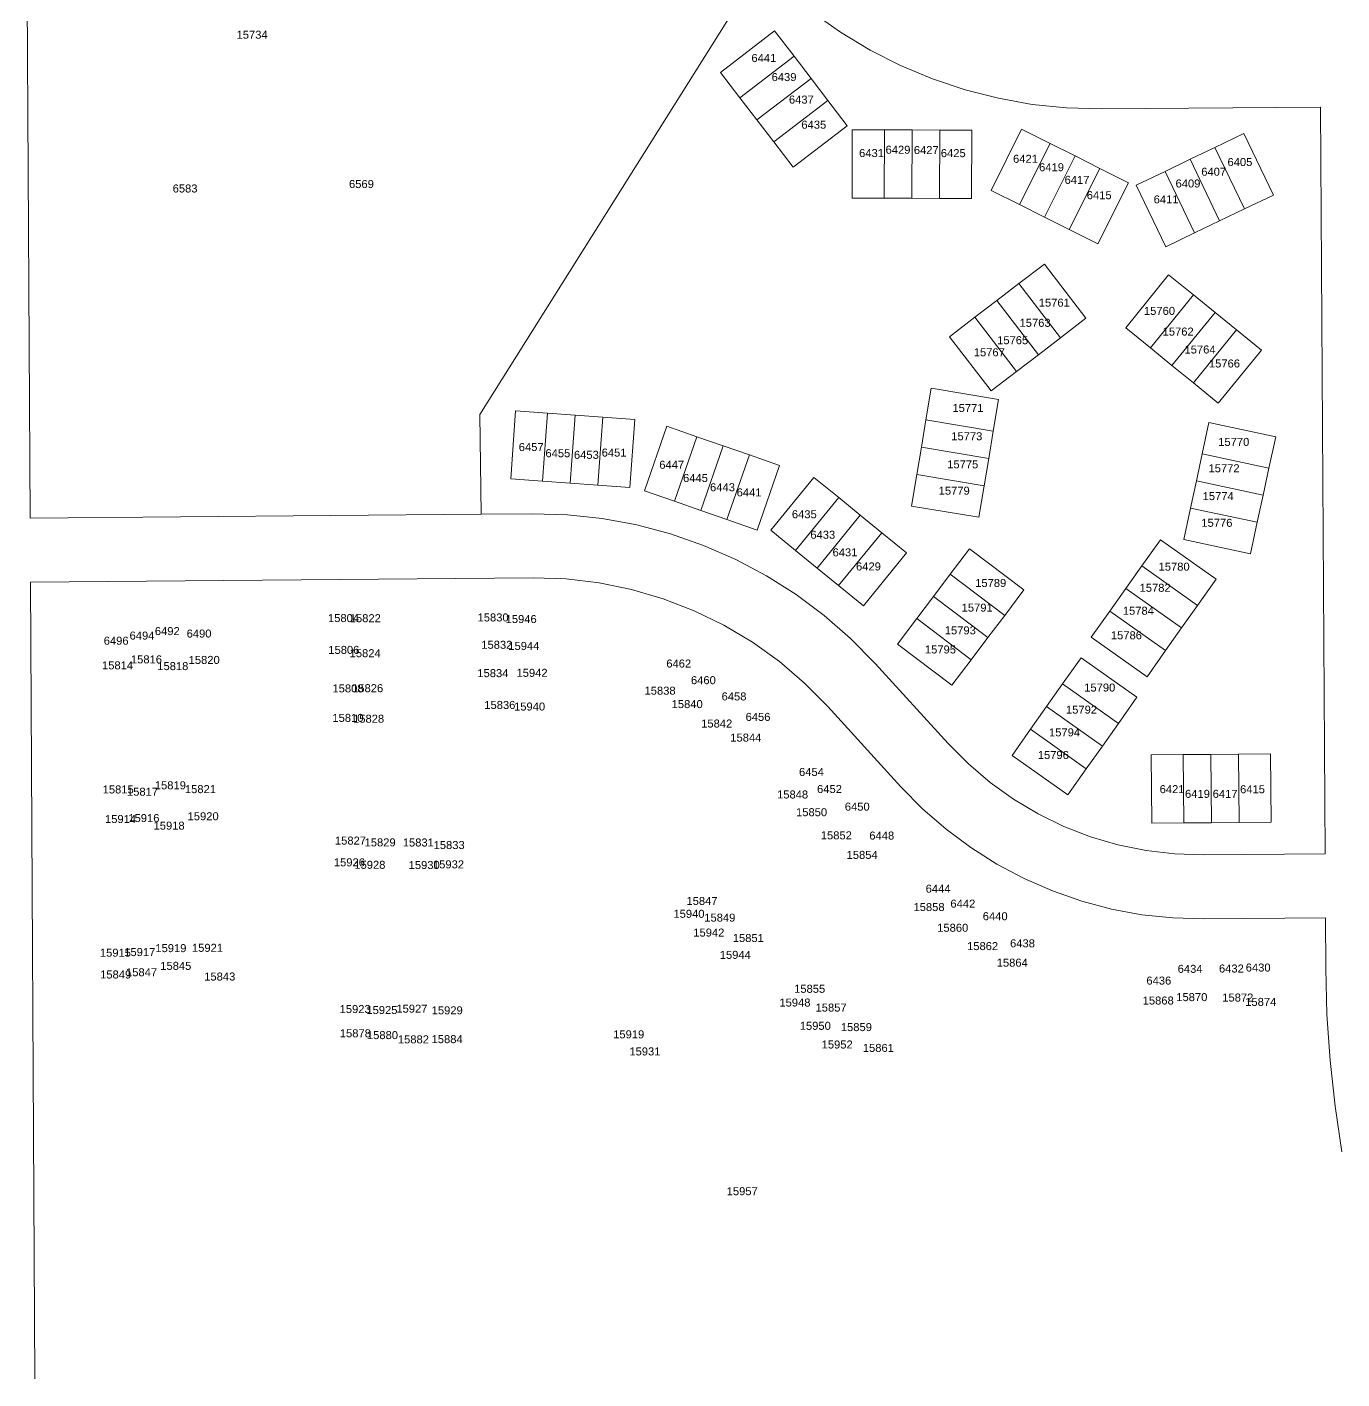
# Model space of a CAD drawing. Header units: feet. Extents: x 865220 to 2843432, y -2240498 to 970288.
# Drawn here: x 2832005 to 2833238, y 955287 to 956554 of the extents above; entities that cross this region are included whole.
import ezdxf
from ezdxf.enums import TextEntityAlignment as Align

# ---------------------------------------------------------------- set-up
doc = ezdxf.new("R2010")
doc.units = ezdxf.units.FT
doc.header["$LTSCALE"] = 0.015
doc.header["$MEASUREMENT"] = 0
doc.layers.add('Dakota County Addresses', color=7, linetype='Continuous')
doc.layers.add('Dakota County Parcels', color=7, linetype='Continuous')
doc.styles.add('Dimensions 100', font='arial.ttf')

# ---------------------------------------------------------------- blocks, each defined once
blk = doc.blocks.new('ACMAP_ANN_TEMPLATE_Dakota County Addresses')
at = {"layer": 'Dakota County Addresses', "style": 'Dimensions 100'}
blk.add_attdef('DakotaCountyAddress', text='', height=50, dxfattribs=at).set_placement((0, 0), align=Align.CENTER)

msp = doc.modelspace()

# ---------------------------------------------------------------- linework, layer by layer
at = {"layer": 'Dakota County Parcels', "lineweight": 5, "ltscale": 100}
for p, q in [((2832008.3, 956093.9), (2832005.5, 956606.7)), ((2832430, 956190.8), (2832693.4, 956610.5)), ((2832706.2, 956550.4), (2832655.4, 956511.5)), ((2832706.2, 956550.4), (2832724.5, 956526.6)), ((2832724.5, 956526.6), (2832673.7, 956487.7)), ((2832724.5, 956526.6), (2832740.3, 956505.9)), ((2832655.4, 956511.5), (2832673.7, 956487.7)), ((2832740.3, 956505.9), (2832689.5, 956467)), ((2832740.3, 956505.9), (2832756.1, 956485.3)), ((2832673.7, 956487.7), (2832689.5, 956467)), ((2832756.1, 956485.3), (2832705.3, 956446.4)), ((2832756.1, 956485.3), (2832774.3, 956461.5)), ((2833217.8, 956479), (2833012.1, 956477.4)), ((2833222.1, 955779.1), (2833217.8, 956479)), ((2832689.5, 956467), (2832705.3, 956446.4)), ((2832774.3, 956461.5), (2832723.5, 956422.6)), ((2832778.8, 956393.8), (2832779, 956457.8)), ((2832779, 956457.8), (2832809, 956457.7)), ((2832808.8, 956393.7), (2832809, 956457.7)), ((2832809, 956457.7), (2832835, 956457.6)), ((2832834.8, 956393.6), (2832835, 956457.6)), ((2832835, 956457.6), (2832861, 956457.5)), ((2832860.8, 956393.5), (2832861, 956457.5)), ((2832861, 956457.5), (2832891, 956457.4)), ((2832890.8, 956393.4), (2832891, 956457.4)), ((2832909, 956401), (2832937.7, 956458.2)), ((2832937.7, 956458.2), (2832964.5, 956444.8)), ((2833146, 956454.3), (2833118.9, 956441.3)), ((2833173.7, 956396.6), (2833146, 956454.3)), ((2832705.3, 956446.4), (2832723.5, 956422.6)), ((2832935.8, 956387.6), (2832964.5, 956444.8)), ((2832964.5, 956444.8), (2832987.8, 956433.2)), ((2833118.9, 956441.3), (2833095.5, 956430.1)), ((2833146.6, 956383.6), (2833118.9, 956441.3)), ((2832959.1, 956375.9), (2832987.8, 956433.2)), ((2832987.8, 956433.2), (2833011, 956421.5)), ((2833095.5, 956430.1), (2833072.1, 956418.8)), ((2833123.2, 956372.4), (2833095.5, 956430.1)), ((2832982.3, 956364.3), (2833011, 956421.5)), ((2833037.8, 956408.1), (2833011, 956421.5)), ((2833072.1, 956418.8), (2833045, 956405.8)), ((2833099.8, 956361.1), (2833072.1, 956418.8)), ((2832935.8, 956387.6), (2832909, 956401)), ((2833009.1, 956350.9), (2833037.8, 956408.1)), ((2833072.7, 956348.1), (2833045, 956405.8)), ((2832778.8, 956393.8), (2832808.8, 956393.7)), ((2832808.8, 956393.7), (2832834.8, 956393.6)), ((2832834.8, 956393.6), (2832860.8, 956393.5)), ((2832860.8, 956393.5), (2832890.8, 956393.4)), ((2832959.1, 956375.9), (2832935.8, 956387.6)), ((2833173.7, 956396.6), (2833146.6, 956383.6)), ((2832982.3, 956364.3), (2832959.1, 956375.9)), ((2833146.6, 956383.6), (2833123.2, 956372.4)), ((2832982.3, 956364.3), (2833009.1, 956350.9)), ((2833123.2, 956372.4), (2833099.8, 956361.1)), ((2833099.8, 956361.1), (2833072.7, 956348.1)), ((2832935.2, 956313.6), (2832959, 956331.9)), ((2832959, 956331.9), (2832997.9, 956281.1)), ((2832914.5, 956297.8), (2832935.2, 956313.6)), ((2832935.2, 956313.6), (2832974.1, 956262.8)), ((2833075.5, 956321.9), (2833035.2, 956272.3)), ((2833075.5, 956321.9), (2833098.8, 956303)), ((2833098.8, 956303), (2833058.4, 956253.4)), ((2833098.8, 956303), (2833119, 956286.6)), ((2832893.9, 956282), (2832914.5, 956297.8)), ((2832914.5, 956297.8), (2832953.4, 956247)), ((2833119, 956286.6), (2833078.6, 956237)), ((2833119, 956286.6), (2833139.1, 956270.2)), ((2832870.1, 956263.8), (2832893.9, 956282)), ((2832893.9, 956282), (2832932.8, 956231.2)), ((2832974.1, 956262.8), (2832997.9, 956281.1)), ((2832870.1, 956263.8), (2832909, 956213)), ((2832953.4, 956247), (2832974.1, 956262.8)), ((2833035.2, 956272.3), (2833058.4, 956253.4)), ((2833139.1, 956270.2), (2833098.7, 956220.5)), ((2833139.1, 956270.2), (2833162.4, 956251.2)), ((2833058.4, 956253.4), (2833078.6, 956237)), ((2833162.4, 956251.2), (2833122, 956201.6)), ((2832932.8, 956231.2), (2832953.4, 956247)), ((2833078.6, 956237), (2833098.7, 956220.5)), ((2832909, 956213), (2832932.8, 956231.2)), ((2832848, 956186), (2832852.9, 956215.6)), ((2832852.9, 956215.6), (2832916.1, 956205)), ((2833098.7, 956220.5), (2833122, 956201.6)), ((2832911.1, 956175.4), (2832916.1, 956205)), ((2832431.1, 956097.5), (2832430, 956190.8)), ((2832463.4, 956194.4), (2832458.8, 956130.6)), ((2832463.4, 956194.4), (2832493.3, 956192.2)), ((2832488.7, 956128.4), (2832493.3, 956192.2)), ((2832493.3, 956192.2), (2832519.2, 956190.4)), ((2832514.6, 956126.5), (2832519.2, 956190.4)), ((2832519.2, 956190.4), (2832545.1, 956188.5)), ((2832540.6, 956124.7), (2832545.1, 956188.5)), ((2832545.1, 956188.5), (2832575.1, 956186.3)), ((2832570.5, 956122.5), (2832575.1, 956186.3)), ((2832843.7, 956160.3), (2832848, 956186)), ((2832848, 956186), (2832911.1, 956175.4)), ((2832605, 956179.9), (2832584.1, 956119.4)), ((2832605, 956179.9), (2832633.4, 956170)), ((2832906.8, 956149.8), (2832911.1, 956175.4)), ((2833113.2, 956183.4), (2833106.9, 956154.1)), ((2833175.8, 956170), (2833113.2, 956183.4)), ((2832633.4, 956170), (2832612.4, 956109.6)), ((2832633.4, 956170), (2832657.9, 956161.5)), ((2832657.9, 956161.5), (2832637, 956101.1)), ((2832657.9, 956161.5), (2832682.5, 956153)), ((2832839.4, 956134.7), (2832843.7, 956160.3)), ((2832843.7, 956160.3), (2832906.8, 956149.8)), ((2833175.8, 956170), (2833169.5, 956140.7)), ((2832682.5, 956153), (2832661.5, 956092.5)), ((2832682.5, 956153), (2832710.8, 956143.2)), ((2832902.5, 956124.1), (2832906.8, 956149.8)), ((2833106.9, 956154.1), (2833101.5, 956128.7)), ((2833106.9, 956154.1), (2833169.5, 956140.7)), ((2832710.8, 956143.2), (2832689.9, 956082.7)), ((2832834.5, 956105.1), (2832839.4, 956134.7)), ((2832839.4, 956134.7), (2832902.5, 956124.1)), ((2833169.5, 956140.7), (2833164, 956115.3)), ((2832458.8, 956130.6), (2832488.7, 956128.4)), ((2832488.7, 956128.4), (2832514.6, 956126.5)), ((2832514.6, 956126.5), (2832540.6, 956124.7)), ((2832540.6, 956124.7), (2832570.5, 956122.5)), ((2832742.9, 956132), (2832702.5, 956082.4)), ((2832742.9, 956132), (2832766.2, 956113.1)), ((2832897.6, 956094.6), (2832902.5, 956124.1)), ((2833101.5, 956128.7), (2833096, 956103.2)), ((2833101.5, 956128.7), (2833164, 956115.3)), ((2832584.1, 956119.4), (2832612.4, 956109.6)), ((2832612.4, 956109.6), (2832637, 956101.1)), ((2832725.8, 956063.4), (2832766.2, 956113.1)), ((2832766.2, 956113.1), (2832786.3, 956096.7)), ((2833164, 956115.3), (2833158.6, 956089.9)), ((2832431.1, 956097.5), (2832008.3, 956093.9)), ((2832479.2, 956097.9), (2832431.1, 956097.5)), ((2832637, 956101.1), (2832661.5, 956092.5)), ((2832745.9, 956047), (2832786.3, 956096.7)), ((2832786.3, 956096.7), (2832806.5, 956080.2)), ((2832897.6, 956094.6), (2832834.5, 956105.1)), ((2833096, 956103.2), (2833089.8, 956073.9)), ((2833096, 956103.2), (2833158.6, 956089.9)), ((2832661.5, 956092.5), (2832689.9, 956082.7)), ((2833158.6, 956089.9), (2833152.3, 956060.5)), ((2832702.5, 956082.4), (2832725.8, 956063.4)), ((2832766.1, 956030.6), (2832806.5, 956080.2)), ((2832806.5, 956080.2), (2832829.8, 956061.3)), ((2833067.7, 956073.6), (2833050.3, 956049.1)), ((2833119.9, 956036.6), (2833067.7, 956073.6)), ((2833089.8, 956073.9), (2833152.3, 956060.5)), ((2832725.8, 956063.4), (2832745.9, 956047)), ((2832789.4, 956011.7), (2832829.8, 956061.3)), ((2832870.7, 956041.2), (2832888.8, 956065.1)), ((2832888.8, 956065.1), (2832939.9, 956026.6)), ((2832745.9, 956047), (2832766.1, 956030.6)), ((2833050.3, 956049.1), (2833035.3, 956027.9)), ((2833050.3, 956049.1), (2833102.6, 956012.1)), ((2832479.7, 956037.9), (2832008.7, 956033.9)), ((2832012.8, 955287.1), (2832008.7, 956033.9)), ((2832855, 956020.5), (2832870.7, 956041.2)), ((2832921.8, 956002.6), (2832870.7, 956041.2)), ((2833119.9, 956036.6), (2833102.6, 956012.1)), ((2832766.1, 956030.6), (2832789.4, 956011.7)), ((2832839.4, 955999.7), (2832855, 956020.5)), ((2832906.1, 955981.9), (2832855, 956020.5)), ((2832921.8, 956002.6), (2832939.9, 956026.6)), ((2833035.3, 956027.9), (2833020.3, 956006.7)), ((2833035.3, 956027.9), (2833087.6, 955990.9)), ((2833102.6, 956012.1), (2833087.6, 955990.9)), ((2832821.3, 955975.8), (2832839.4, 955999.7)), ((2832890.4, 955961.1), (2832839.4, 955999.7)), ((2832906.1, 955981.9), (2832921.8, 956002.6)), ((2833020.3, 956006.7), (2833003, 955982.2)), ((2833020.3, 956006.7), (2833072.5, 955969.7)), ((2832890.4, 955961.1), (2832906.1, 955981.9)), ((2833003, 955982.2), (2833055.2, 955945.2)), ((2833087.6, 955990.9), (2833072.5, 955969.7)), ((2832821.3, 955975.8), (2832872.4, 955937.2)), ((2833072.5, 955969.7), (2833055.2, 955945.2)), ((2832868.9, 955882.6), (2832800.5, 955957.6)), ((2832872.4, 955937.2), (2832890.4, 955961.1)), ((2832993.5, 955962.9), (2832976.1, 955938.4)), ((2833045.7, 955925.9), (2832993.5, 955962.9)), ((2832976.1, 955938.4), (2832961.1, 955917.2)), ((2832976.1, 955938.4), (2833028.4, 955901.4)), ((2833045.7, 955925.9), (2833028.4, 955901.4)), ((2832824.6, 955842.1), (2832756.1, 955917.2)), ((2832961.1, 955917.2), (2832946.1, 955895.9)), ((2832961.1, 955917.2), (2833013.4, 955880.2)), ((2832946.1, 955895.9), (2832928.8, 955871.4)), ((2832946.1, 955895.9), (2832998.3, 955859)), ((2833028.4, 955901.4), (2833013.4, 955880.2)), ((2833013.4, 955880.2), (2832998.3, 955859)), ((2832928.8, 955871.4), (2832981, 955834.5)), ((2833059.1, 955872), (2833089.1, 955872.2)), ((2833059.6, 955808), (2833059.1, 955872)), ((2833089.1, 955872.2), (2833115, 955872.4)), ((2833089.1, 955872.2), (2833089.6, 955808.2)), ((2833115, 955872.4), (2833141, 955872.7)), ((2833115, 955872.4), (2833115.6, 955808.4)), ((2833141, 955872.7), (2833171, 955872.9)), ((2833141, 955872.7), (2833141.6, 955808.7)), ((2833171, 955872.9), (2833171.6, 955808.9)), ((2832998.3, 955859), (2832981, 955834.5)), ((2833059.6, 955808), (2833089.6, 955808.2)), ((2833089.6, 955808.2), (2833115.6, 955808.4)), ((2833115.6, 955808.4), (2833141.6, 955808.7)), ((2833141.6, 955808.7), (2833171.6, 955808.9)), ((2833222.1, 955779.1), (2833107.8, 955778.2)), ((2833222.4, 955719.1), (2833108.3, 955718.2)), ((2833222.7, 955671.7), (2833222.4, 955719.1))]:
    msp.add_line(p, q, dxfattribs=at)
for points in [[(2833012.1, 956477.4), (2832979.8, 956478.3), (2832947.7, 956481.6), (2832916, 956487.3), (2832884.7, 956495.2), (2832854.1, 956505.4), (2832824.3, 956517.9), (2832795.6, 956532.5), (2832767.9, 956549.1), (2832741.6, 956567.7), (2832716.7, 956588.2), (2832693.4, 956610.5)], [(2832800.5, 955957.6), (2832777.4, 955981), (2832752.7, 956002.6), (2832726.4, 956022.2), (2832698.7, 956039.7), (2832669.7, 956055.1), (2832639.6, 956068.3), (2832608.6, 956079.1), (2832576.9, 956087.5), (2832544.6, 956093.4), (2832512, 956096.9), (2832479.2, 956097.9)], [(2832756.1, 955917.2), (2832734.3, 955939.3), (2832710.6, 955959.4), (2832685.4, 955977.5), (2832658.7, 955993.4), (2832630.8, 956007), (2832601.8, 956018.2), (2832572, 956027), (2832541.6, 956033.2), (2832510.7, 956036.8), (2832479.7, 956037.9)], [(2833107.8, 955778.2), (2833081, 955779.1), (2833054.3, 955782.3), (2833028, 955787.7), (2833002.3, 955795.2), (2832977.2, 955804.9), (2832953.1, 955816.7), (2832930.1, 955830.5), (2832908.2, 955846.1), (2832887.8, 955863.5), (2832868.9, 955882.6)], [(2833108.3, 955718.2), (2833079.3, 955719.1), (2833050.5, 955722.2), (2833022, 955727.4), (2832994, 955734.9), (2832966.6, 955744.4), (2832940.1, 955756), (2832914.5, 955769.6), (2832890, 955785.1), (2832866.8, 955802.4), (2832844.9, 955821.5), (2832824.6, 955842.1)], [(2833237.9, 955499.9), (2833231.5, 955542.6), (2833226.8, 955585.5), (2833223.9, 955628.6), (2833222.7, 955671.7)]]:
    msp.add_lwpolyline(points, dxfattribs=at)

# ---------------------------------------------------------------- block references
at = {"layer": 'Dakota County Addresses', "lineweight": 5, "ltscale": 100, "xscale": 0.15, "yscale": 0.15, "zscale": 0.15}
for p, values in [((2832216.4, 956543.1), {'DakotaCountyAddress': '15734'}), ((2832696.1, 956521.3), {'DakotaCountyAddress': '6441'}), ((2832715, 956503.4), {'DakotaCountyAddress': '6439'}), ((2832731.2, 956482.3), {'DakotaCountyAddress': '6437'}), ((2832742.9, 956458.8), {'DakotaCountyAddress': '6435'}), ((2832797, 956432.2), {'DakotaCountyAddress': '6431'}), ((2832821.8, 956435.3), {'DakotaCountyAddress': '6429'}), ((2832848.3, 956435), {'DakotaCountyAddress': '6427'}), ((2832873.6, 956432.1), {'DakotaCountyAddress': '6425'}), ((2832941.3, 956426.8), {'DakotaCountyAddress': '6421'}), ((2832965.7, 956418.9), {'DakotaCountyAddress': '6419'}), ((2833142.3, 956423.8), {'DakotaCountyAddress': '6405'}), ((2832989.6, 956407.1), {'DakotaCountyAddress': '6417'}), ((2833117.7, 956414.7), {'DakotaCountyAddress': '6407'}), ((2832153.6, 956399), {'DakotaCountyAddress': '6583'}), ((2832153.6, 956399), {'DakotaCountyAddress': '6583'}), ((2832153.6, 956399), {'DakotaCountyAddress': '6583'}), ((2832153.6, 956399), {'DakotaCountyAddress': '6583'}), ((2832153.6, 956399), {'DakotaCountyAddress': '6583'}), ((2832153.6, 956399), {'DakotaCountyAddress': '6583'}), ((2832153.6, 956399), {'DakotaCountyAddress': '6583'}), ((2832153.6, 956399), {'DakotaCountyAddress': '6583'}), ((2832153.6, 956399), {'DakotaCountyAddress': '6583'}), ((2832153.6, 956399), {'DakotaCountyAddress': '6583'}), ((2832153.6, 956399), {'DakotaCountyAddress': '6583'}), ((2832153.6, 956399), {'DakotaCountyAddress': '6583'}), ((2832153.6, 956399), {'DakotaCountyAddress': '6583'}), ((2832153.6, 956399), {'DakotaCountyAddress': '6583'}), ((2832153.6, 956399), {'DakotaCountyAddress': '6583'}), ((2832153.6, 956399), {'DakotaCountyAddress': '6583'}), ((2832153.6, 956399), {'DakotaCountyAddress': '6583'}), ((2832153.6, 956399), {'DakotaCountyAddress': '6583'}), ((2832153.6, 956399), {'DakotaCountyAddress': '6583'}), ((2832153.6, 956399), {'DakotaCountyAddress': '6583'}), ((2832153.6, 956399), {'DakotaCountyAddress': '6583'}), ((2832153.6, 956399), {'DakotaCountyAddress': '6583'}), ((2832153.6, 956399), {'DakotaCountyAddress': '6583'}), ((2832153.6, 956399), {'DakotaCountyAddress': '6583'}), ((2832153.6, 956399), {'DakotaCountyAddress': '6583'}), ((2832153.6, 956399), {'DakotaCountyAddress': '6583'}), ((2832153.6, 956399), {'DakotaCountyAddress': '6583'}), ((2832153.6, 956399), {'DakotaCountyAddress': '6583'}), ((2832153.6, 956399), {'DakotaCountyAddress': '6583'}), ((2832153.6, 956399), {'DakotaCountyAddress': '6583'}), ((2832153.6, 956399), {'DakotaCountyAddress': '6583'}), ((2832153.6, 956399), {'DakotaCountyAddress': '6583'}), ((2832153.6, 956399), {'DakotaCountyAddress': '6583'}), ((2832153.6, 956399), {'DakotaCountyAddress': '6583'}), ((2832153.6, 956399), {'DakotaCountyAddress': '6583'}), ((2832153.6, 956399), {'DakotaCountyAddress': '6583'}), ((2832153.6, 956399), {'DakotaCountyAddress': '6583'}), ((2832153.6, 956399), {'DakotaCountyAddress': '6583'}), ((2832153.6, 956399), {'DakotaCountyAddress': '6583'}), ((2832153.6, 956399), {'DakotaCountyAddress': '6583'}), ((2832153.6, 956399), {'DakotaCountyAddress': '6583'}), ((2832153.6, 956399), {'DakotaCountyAddress': '6583'}), ((2832153.6, 956399), {'DakotaCountyAddress': '6583'}), ((2832153.6, 956399), {'DakotaCountyAddress': '6583'}), ((2832153.6, 956399), {'DakotaCountyAddress': '6583'}), ((2832153.6, 956399), {'DakotaCountyAddress': '6583'}), ((2832153.6, 956399), {'DakotaCountyAddress': '6583'}), ((2832153.6, 956399), {'DakotaCountyAddress': '6583'}), ((2832153.6, 956399), {'DakotaCountyAddress': '6583'}), ((2832153.6, 956399), {'DakotaCountyAddress': '6583'}), ((2832153.6, 956399), {'DakotaCountyAddress': '6583'}), ((2832153.6, 956399), {'DakotaCountyAddress': '6583'}), ((2832153.6, 956399), {'DakotaCountyAddress': '6583'}), ((2832153.6, 956399), {'DakotaCountyAddress': '6583'}), ((2832153.6, 956399), {'DakotaCountyAddress': '6583'}), ((2832153.6, 956399), {'DakotaCountyAddress': '6583'}), ((2832153.6, 956399), {'DakotaCountyAddress': '6583'}), ((2832153.6, 956399), {'DakotaCountyAddress': '6583'}), ((2832318.9, 956403.2), {'DakotaCountyAddress': '6569'}), ((2832318.9, 956403.2), {'DakotaCountyAddress': '6569'}), ((2832318.9, 956403.2), {'DakotaCountyAddress': '6569'}), ((2832318.9, 956403.2), {'DakotaCountyAddress': '6569'}), ((2832318.9, 956403.2), {'DakotaCountyAddress': '6569'}), ((2832318.9, 956403.2), {'DakotaCountyAddress': '6569'}), ((2832318.9, 956403.2), {'DakotaCountyAddress': '6569'}), ((2832318.9, 956403.2), {'DakotaCountyAddress': '6569'}), ((2832318.9, 956403.2), {'DakotaCountyAddress': '6569'}), ((2832318.9, 956403.2), {'DakotaCountyAddress': '6569'}), ((2832318.9, 956403.2), {'DakotaCountyAddress': '6569'}), ((2832318.9, 956403.2), {'DakotaCountyAddress': '6569'}), ((2832318.9, 956403.2), {'DakotaCountyAddress': '6569'}), ((2832318.9, 956403.2), {'DakotaCountyAddress': '6569'}), ((2832318.9, 956403.2), {'DakotaCountyAddress': '6569'}), ((2832318.9, 956403.2), {'DakotaCountyAddress': '6569'}), ((2832318.9, 956403.2), {'DakotaCountyAddress': '6569'}), ((2832318.9, 956403.2), {'DakotaCountyAddress': '6569'}), ((2832318.9, 956403.2), {'DakotaCountyAddress': '6569'}), ((2832318.9, 956403.2), {'DakotaCountyAddress': '6569'}), ((2832318.9, 956403.2), {'DakotaCountyAddress': '6569'}), ((2832318.9, 956403.2), {'DakotaCountyAddress': '6569'}), ((2832318.9, 956403.2), {'DakotaCountyAddress': '6569'}), ((2832318.9, 956403.2), {'DakotaCountyAddress': '6569'}), ((2832318.9, 956403.2), {'DakotaCountyAddress': '6569'}), ((2832318.9, 956403.2), {'DakotaCountyAddress': '6569'}), ((2832318.9, 956403.2), {'DakotaCountyAddress': '6569'}), ((2832318.9, 956403.2), {'DakotaCountyAddress': '6569'}), ((2832318.9, 956403.2), {'DakotaCountyAddress': '6569'}), ((2832318.9, 956403.2), {'DakotaCountyAddress': '6569'}), ((2832318.9, 956403.2), {'DakotaCountyAddress': '6569'}), ((2832318.9, 956403.2), {'DakotaCountyAddress': '6569'}), ((2832318.9, 956403.2), {'DakotaCountyAddress': '6569'}), ((2832318.9, 956403.2), {'DakotaCountyAddress': '6569'}), ((2832318.9, 956403.2), {'DakotaCountyAddress': '6569'}), ((2832318.9, 956403.2), {'DakotaCountyAddress': '6569'}), ((2832318.9, 956403.2), {'DakotaCountyAddress': '6569'}), ((2832318.9, 956403.2), {'DakotaCountyAddress': '6569'}), ((2832318.9, 956403.2), {'DakotaCountyAddress': '6569'}), ((2832318.9, 956403.2), {'DakotaCountyAddress': '6569'}), ((2832318.9, 956403.2), {'DakotaCountyAddress': '6569'}), ((2832318.9, 956403.2), {'DakotaCountyAddress': '6569'}), ((2832318.9, 956403.2), {'DakotaCountyAddress': '6569'}), ((2832318.9, 956403.2), {'DakotaCountyAddress': '6569'}), ((2832318.9, 956403.2), {'DakotaCountyAddress': '6569'}), ((2832318.9, 956403.2), {'DakotaCountyAddress': '6569'}), ((2832318.9, 956403.2), {'DakotaCountyAddress': '6569'}), ((2832318.9, 956403.2), {'DakotaCountyAddress': '6569'}), ((2832318.9, 956403.2), {'DakotaCountyAddress': '6569'}), ((2832318.9, 956403.2), {'DakotaCountyAddress': '6569'}), ((2832318.9, 956403.2), {'DakotaCountyAddress': '6569'}), ((2832318.9, 956403.2), {'DakotaCountyAddress': '6569'}), ((2832318.9, 956403.2), {'DakotaCountyAddress': '6569'}), ((2832318.9, 956403.2), {'DakotaCountyAddress': '6569'}), ((2832318.9, 956403.2), {'DakotaCountyAddress': '6569'}), ((2832318.9, 956403.2), {'DakotaCountyAddress': '6569'}), ((2832318.9, 956403.2), {'DakotaCountyAddress': '6569'}), ((2832318.9, 956403.2), {'DakotaCountyAddress': '6569'}), ((2833010.4, 956392.7), {'DakotaCountyAddress': '6415'}), ((2833093.6, 956403.7), {'DakotaCountyAddress': '6409'}), ((2833073.1, 956388.8), {'DakotaCountyAddress': '6411'}), ((2832968.3, 956292), {'DakotaCountyAddress': '15761'}), ((2833066.9, 956284.3), {'DakotaCountyAddress': '15760'}), ((2832950.3, 956273.1), {'DakotaCountyAddress': '15763'}), ((2832929.3, 956256.8), {'DakotaCountyAddress': '15765'}), ((2833084.4, 956264.9), {'DakotaCountyAddress': '15762'}), ((2832907.4, 956245.5), {'DakotaCountyAddress': '15767'}), ((2833104.9, 956248.1), {'DakotaCountyAddress': '15764'}), ((2833127.8, 956235), {'DakotaCountyAddress': '15766'}), ((2832887.4, 956193.3), {'DakotaCountyAddress': '15771'}), ((2832886.3, 956166.8), {'DakotaCountyAddress': '15773'}), ((2832478, 956156.7), {'DakotaCountyAddress': '6457'}), ((2832555.7, 956151.5), {'DakotaCountyAddress': '6451'}), ((2833136.5, 956161.5), {'DakotaCountyAddress': '15770'}), ((2832503, 956150.9), {'DakotaCountyAddress': '6455'}), ((2832529.7, 956149.4), {'DakotaCountyAddress': '6453'}), ((2832609.7, 956140.1), {'DakotaCountyAddress': '6447'}), ((2832882.5, 956140.5), {'DakotaCountyAddress': '15775'}), ((2832632, 956127.7), {'DakotaCountyAddress': '6445'}), ((2833127.4, 956136.8), {'DakotaCountyAddress': '15772'}), ((2832657.3, 956119), {'DakotaCountyAddress': '6443'}), ((2832682.2, 956114.2), {'DakotaCountyAddress': '6441'}), ((2832874.5, 956115.8), {'DakotaCountyAddress': '15779'}), ((2833121.9, 956110.7), {'DakotaCountyAddress': '15774'}), ((2832734, 956093.7), {'DakotaCountyAddress': '6435'}), ((2833120.7, 956085.7), {'DakotaCountyAddress': '15776'}), ((2832751.3, 956074.5), {'DakotaCountyAddress': '6433'}), ((2832772.1, 956058), {'DakotaCountyAddress': '6431'}), ((2832794.1, 956044.8), {'DakotaCountyAddress': '6429'}), ((2833080.6, 956044.6), {'DakotaCountyAddress': '15780'}), ((2832908.7, 956029.3), {'DakotaCountyAddress': '15789'}), ((2833062.8, 956024.8), {'DakotaCountyAddress': '15782'}), ((2832896, 956006.2), {'DakotaCountyAddress': '15791'}), ((2833047.1, 956003.3), {'DakotaCountyAddress': '15784'}), ((2832302.1, 955996.4), {'DakotaCountyAddress': '15804'}), ((2832322.5, 955996.3), {'DakotaCountyAddress': '15822'}), ((2832442.3, 955997), {'DakotaCountyAddress': '15830'}), ((2832468.6, 955995.5), {'DakotaCountyAddress': '15946'}), ((2832089, 955975.2), {'DakotaCountyAddress': '6496'}), ((2832113.2, 955980), {'DakotaCountyAddress': '6494'}), ((2832136.9, 955984.2), {'DakotaCountyAddress': '6492'}), ((2832166.7, 955981.9), {'DakotaCountyAddress': '6490'}), ((2832880.2, 955984.9), {'DakotaCountyAddress': '15793'}), ((2833035.9, 955980.3), {'DakotaCountyAddress': '15786'}), ((2832302.4, 955966.6), {'DakotaCountyAddress': '15806'}), ((2832322.4, 955963.5), {'DakotaCountyAddress': '15824'}), ((2832445.8, 955971.4), {'DakotaCountyAddress': '15832'}), ((2832471.1, 955970.3), {'DakotaCountyAddress': '15944'}), ((2832861.6, 955967), {'DakotaCountyAddress': '15795'}), ((2832090.3, 955952.1), {'DakotaCountyAddress': '15814'}), ((2832117.4, 955957.7), {'DakotaCountyAddress': '15816'}), ((2832142.1, 955951.4), {'DakotaCountyAddress': '15818'}), ((2832171.5, 955957.2), {'DakotaCountyAddress': '15820'}), ((2832616.3, 955953.8), {'DakotaCountyAddress': '6462'}), ((2832442.1, 955944.8), {'DakotaCountyAddress': '15834'}), ((2832478.8, 955945.1), {'DakotaCountyAddress': '15942'}), ((2832639.4, 955938.2), {'DakotaCountyAddress': '6460'}), ((2832306.3, 955930.5), {'DakotaCountyAddress': '15808'}), ((2832324.7, 955930.7), {'DakotaCountyAddress': '15826'}), ((2832598.8, 955928.4), {'DakotaCountyAddress': '15838'}), ((2833010.9, 955931.3), {'DakotaCountyAddress': '15790'}), ((2832448.6, 955915), {'DakotaCountyAddress': '15836'}), ((2832476.5, 955913.5), {'DakotaCountyAddress': '15940'}), ((2832624.2, 955915.8), {'DakotaCountyAddress': '15840'}), ((2832668.1, 955923), {'DakotaCountyAddress': '6458'}), ((2832993.8, 955910.6), {'DakotaCountyAddress': '15792'}), ((2832306.2, 955902.9), {'DakotaCountyAddress': '15810'}), ((2832325.6, 955902.1), {'DakotaCountyAddress': '15828'}), ((2832690.6, 955903.8), {'DakotaCountyAddress': '6456'}), ((2832651.9, 955897.6), {'DakotaCountyAddress': '15842'}), ((2832977.9, 955889.3), {'DakotaCountyAddress': '15794'}), ((2832679.2, 955884.4), {'DakotaCountyAddress': '15844'}), ((2832967.4, 955868.1), {'DakotaCountyAddress': '15796'}), ((2832740.7, 955852.2), {'DakotaCountyAddress': '6454'}), ((2832090.9, 955835.8), {'DakotaCountyAddress': '15815'}), ((2832139.8, 955839.7), {'DakotaCountyAddress': '15819'}), ((2832168, 955836.1), {'DakotaCountyAddress': '15821'}), ((2832757.6, 955836.2), {'DakotaCountyAddress': '6452'}), ((2833078.7, 955836.1), {'DakotaCountyAddress': '6421'}), ((2833154.1, 955836), {'DakotaCountyAddress': '6415'}), ((2832113.7, 955833.7), {'DakotaCountyAddress': '15817'}), ((2832723, 955831.1), {'DakotaCountyAddress': '15848'}), ((2833102.5, 955831.7), {'DakotaCountyAddress': '6419'}), ((2833128.4, 955831.7), {'DakotaCountyAddress': '6417'}), ((2832115, 955809), {'DakotaCountyAddress': '15916'}), ((2832170.5, 955810.7), {'DakotaCountyAddress': '15920'}), ((2832740.8, 955814.5), {'DakotaCountyAddress': '15850'}), ((2832783.6, 955819.7), {'DakotaCountyAddress': '6450'}), ((2832093.1, 955808.1), {'DakotaCountyAddress': '15914'}), ((2832138.6, 955801.9), {'DakotaCountyAddress': '15918'}), ((2832308.6, 955787.9), {'DakotaCountyAddress': '15827'}), ((2832336.4, 955786.2), {'DakotaCountyAddress': '15829'}), ((2832372.2, 955786.1), {'DakotaCountyAddress': '15831'}), ((2832764, 955792.8), {'DakotaCountyAddress': '15852'}), ((2832806.6, 955792.6), {'DakotaCountyAddress': '6448'}), ((2832401.1, 955783.7), {'DakotaCountyAddress': '15833'}), ((2832788.2, 955774.5), {'DakotaCountyAddress': '15854'}), ((2832307.6, 955767.5), {'DakotaCountyAddress': '15926'}), ((2832326.8, 955765.2), {'DakotaCountyAddress': '15928'}), ((2832377.7, 955765), {'DakotaCountyAddress': '15930'}), ((2832400.5, 955765.6), {'DakotaCountyAddress': '15932'}), ((2832859.4, 955742.8), {'DakotaCountyAddress': '6444'}), ((2832638.1, 955731.3), {'DakotaCountyAddress': '15847'}), ((2832850.9, 955725.6), {'DakotaCountyAddress': '15858'}), ((2832882.6, 955728.8), {'DakotaCountyAddress': '6442'}), ((2832625.9, 955719.3), {'DakotaCountyAddress': '15940'}), ((2832654.8, 955715.7), {'DakotaCountyAddress': '15849'}), ((2832912.9, 955717), {'DakotaCountyAddress': '6440'}), ((2832644.5, 955701.7), {'DakotaCountyAddress': '15942'}), ((2832681.5, 955696.6), {'DakotaCountyAddress': '15851'}), ((2832873.1, 955706.2), {'DakotaCountyAddress': '15860'}), ((2832088.3, 955682.8), {'DakotaCountyAddress': '15915'}), ((2832111.1, 955683.4), {'DakotaCountyAddress': '15917'}), ((2832140.3, 955687.1), {'DakotaCountyAddress': '15919'}), ((2832174.6, 955687.4), {'DakotaCountyAddress': '15921'}), ((2832901.1, 955689), {'DakotaCountyAddress': '15862'}), ((2832938.5, 955691.6), {'DakotaCountyAddress': '6438'}), ((2832144.9, 955670.5), {'DakotaCountyAddress': '15845'}), ((2832669.3, 955680.8), {'DakotaCountyAddress': '15944'}), ((2832928.9, 955673.5), {'DakotaCountyAddress': '15864'}), ((2832088.5, 955662.4), {'DakotaCountyAddress': '15849'}), ((2832112.8, 955664.5), {'DakotaCountyAddress': '15847'}), ((2832186.1, 955660.5), {'DakotaCountyAddress': '15843'}), ((2833095.6, 955667.7), {'DakotaCountyAddress': '6434'}), ((2833134.3, 955668), {'DakotaCountyAddress': '6432'}), ((2833159.4, 955668.9), {'DakotaCountyAddress': '6430'}), ((2832739, 955649), {'DakotaCountyAddress': '15855'}), ((2833066.3, 955656.7), {'DakotaCountyAddress': '6436'}), ((2832725.2, 955636.1), {'DakotaCountyAddress': '15948'}), ((2833065.7, 955638), {'DakotaCountyAddress': '15868'}), ((2833097.2, 955641.2), {'DakotaCountyAddress': '15870'}), ((2833140.3, 955640.8), {'DakotaCountyAddress': '15872'}), ((2833161.8, 955636.7), {'DakotaCountyAddress': '15874'}), ((2832313, 955630), {'DakotaCountyAddress': '15923'}), ((2832338.1, 955629.1), {'DakotaCountyAddress': '15925'}), ((2832366.2, 955630.4), {'DakotaCountyAddress': '15927'}), ((2832399.3, 955628.8), {'DakotaCountyAddress': '15929'}), ((2832759.1, 955631.4), {'DakotaCountyAddress': '15857'}), ((2832313.2, 955607.3), {'DakotaCountyAddress': '15878'}), ((2832569.4, 955606.3), {'DakotaCountyAddress': '15919'}), ((2832744.3, 955614.3), {'DakotaCountyAddress': '15950'}), ((2832782.8, 955613.1), {'DakotaCountyAddress': '15859'}), ((2832338.6, 955605.6), {'DakotaCountyAddress': '15880'}), ((2832367.6, 955601.6), {'DakotaCountyAddress': '15882'}), ((2832399.2, 955601.8), {'DakotaCountyAddress': '15884'}), ((2832764.8, 955596.8), {'DakotaCountyAddress': '15952'}), ((2832584.6, 955590.3), {'DakotaCountyAddress': '15931'}), ((2832803.4, 955593.6), {'DakotaCountyAddress': '15861'}), ((2832675.8, 955459.3), {'DakotaCountyAddress': '15957'})]:
    msp.add_blockref('ACMAP_ANN_TEMPLATE_Dakota County Addresses', p, dxfattribs=at).add_auto_attribs(values)

doc.saveas('drawing.dxf')
